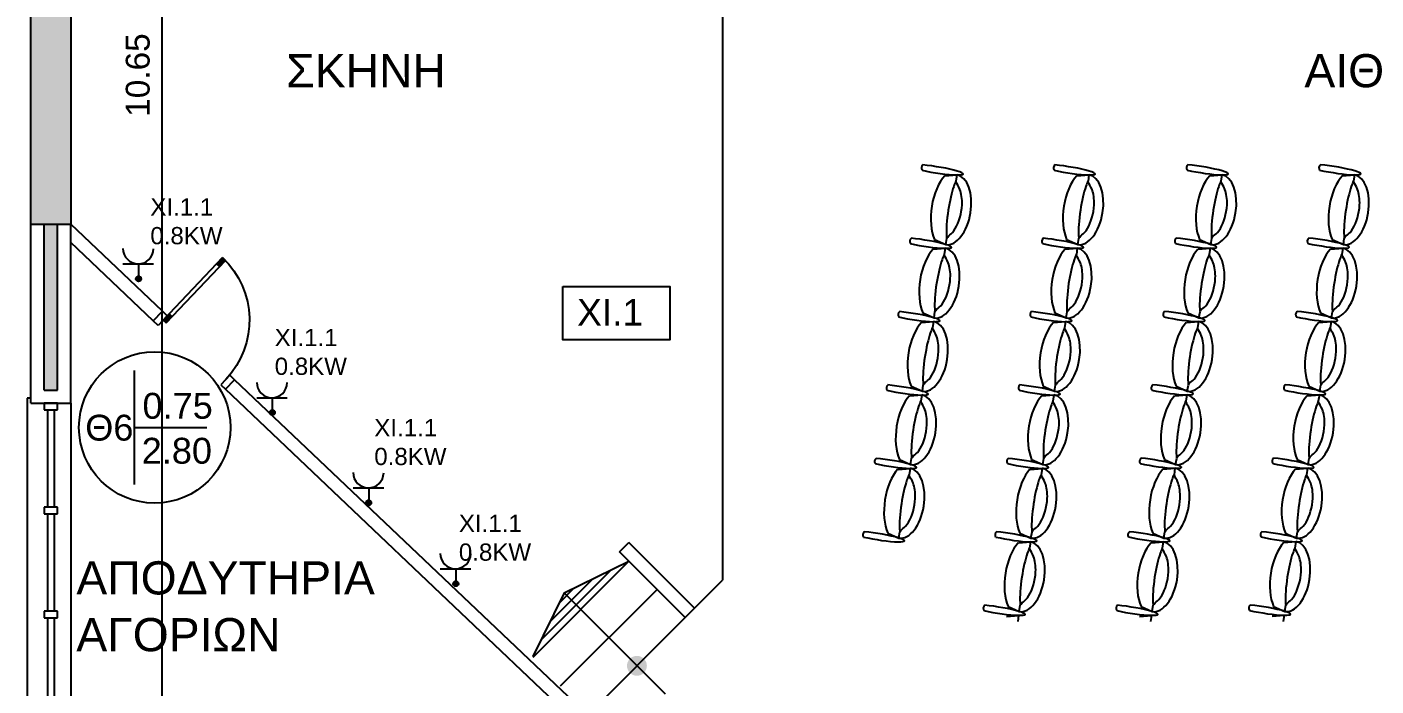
# Model space of a CAD drawing. Header units: metres. Extents: x -11 to 85, y -301 to 135.
# Drawn here: x 14.74 to 24.92, y -188.98 to -184.01 of the extents above; entities that cross this region are included whole.
import ezdxf

# ---------------------------------------------------------------- set-up
doc = ezdxf.new("R2010")
doc.units = ezdxf.units.M
doc.header["$LTSCALE"] = 0.036
doc.header["$PDMODE"] = 2
for name, color, linetype in [('arxitek isogeio', 252, 'Continuous'), ('DIMBLK', 252, 'Continuous'), ('electext', 20, 'Continuous'), ('Epipla', 252, 'Continuous'), ('HLEK-SYMBOL', 3, 'Continuous'), ('HLEK_FL001_SYMBOLS', 230, 'Continuous'), ('Parathira', 252, 'Continuous')]:
    doc.layers.add(name, color=color, linetype=linetype)
doc.styles.add('COMU-N', font='arial.ttf')
doc.styles.get("Standard").update_dxf_attribs({"font": 'arial.ttf'})
doc.dimstyles.new('CADWDOT', dxfattribs={"dimscale": 0.1, "dimtxt": 1.8, "dimasz": 0.08, "dimexe": 2, "dimexo": 0, "dimgap": 0.09, "dimtad": 0, "dimrnd": 0.001, "dimzin": 0, "dimdsep": 46, "dimtxsty": 'Standard', "dimblk1": 'ARTDIM', "dimblk2": 'ARTDIM', "dimsah": 1, "dimcen": 0.09, "dimdle": 0.05, "dimse1": 1, "dimse2": 1, "dimadec": 0, "dimazin": 0, "dimtfac": 1, "dimtmove": 0, "dimatfit": 3, "dimldrblk": 'ARTDIM', "dimfxl": 2, "dimtvp": 0.9999, "dimtolj": 1, "dimtzin": 0, "dimarcsym": 0})

# ---------------------------------------------------------------- blocks, each defined once
blk = doc.blocks.new('A$C52D13D70')
at = {"layer": 'Parathira'}
for p, q in [((-0.33, 0.04), (-0.33, -2.44)), ((-0.3, 0.04), (-0.33, 0.04)), ((-0.1, 0), (-0.2, 0)), ((-0.2, 0), (-0.2, -0.05)), ((-0.1, -0.05), (-0.1, 0)), ((0, 0), (0, -2.4)), ((-0.2, -0.05), (-0.1, -0.05)), ((-0.175, -0.05), (-0.175, -0.783)), ((-0.125, -0.05), (-0.125, -0.783)), ((-0.1, -0.783), (-0.2, -0.783)), ((-0.2, -0.783), (-0.2, -0.833)), ((-0.1, -0.833), (-0.1, -0.783)), ((-0.2, -0.833), (-0.1, -0.833)), ((-0.175, -0.833), (-0.175, -1.567)), ((-0.125, -0.833), (-0.125, -1.567)), ((-0.1, -1.567), (-0.2, -1.567)), ((-0.2, -1.567), (-0.2, -1.617)), ((-0.2, -1.617), (-0.1, -1.617)), ((-0.175, -1.617), (-0.175, -2.35)), ((-0.125, -1.617), (-0.125, -2.35)), ((-0.1, -1.617), (-0.1, -1.567)), ((-0.33, -2.44), (-0.3, -2.44)), ((-0.1, -2.35), (-0.2, -2.35)), ((-0.2, -2.35), (-0.2, -2.4)), ((-0.2, -2.4), (-0.1, -2.4)), ((-0.1, -2.4), (-0.1, -2.35))]:
    blk.add_line(p, q, dxfattribs=at)
blk = doc.blocks.new('ARTDIM')
at = {"layer": 'DIMBLK'}
for p, q in [((0, -24.9975), (0, 24.9975)), ((-24.9975, 0), (24.9975, 0))]:
    blk.add_line(p, q, dxfattribs=at)
blk.add_circle((0, 0), 8.25, dxfattribs=at)
blk = doc.blocks.new('*D1315')
at = {"layer": 'arxitek isogeio', "color": 0, "lineweight": -2}
blk.add_line((15.76, -179.055), (15.76, -189.689), dxfattribs=at)
at = {"layer": 'Defpoints', "color": 0, "transparency": 16777216}
for p in [(15.074, -179.047), (15.074, -189.697), (15.76, -189.697)]:
    blk.add_point(p, dxfattribs=at)
at = {"layer": 'arxitek isogeio', "color": 0, "lineweight": -2, "xscale": 0.008, "yscale": 0.008, "zscale": 0.008}
for p, rotation in [((15.76, -179.047), 90), ((15.76, -189.697), 270)]:
    blk.add_blockref('ARTDIM', p, dxfattribs=dict(at, rotation=rotation))
at = {"layer": 'arxitek isogeio', "color": 0, "insert": (15.58, -184.372), "char_height": 0.18, "attachment_point": 5, "rotation": 90}
blk.add_mtext('\\A1;10.65', dxfattribs=at)
blk = doc.blocks.new('A$C32F8495E')
at = {"layer": 'Parathira'}
for p, q in [((1.218, 1.186), (1.253, 1.221)), ((1.287, 1.115), (1.218, 1.186)), ((1.323, 1.15), (1.287, 1.115)), ((0.752, 0.733), (0.716, 0.698)), ((0.822, 0.661), (0.752, 0.733)), ((0.791, 0.693), (0.814, 0.715)), ((0.814, 0.715), (1.267, 0.25)), ((0.786, 0.626), (0.822, 0.661)), ((1.245, 0.227), (0.791, 0.693)), ((0.796, 0.697), (0.841, 0.651)), ((0.8, 0.702), (0.846, 0.655)), ((0.805, 0.706), (0.85, 0.66)), ((0.81, 0.711), (0.855, 0.664)), ((0.86, 0.669), (0.836, 0.646)), ((1.223, 0.296), (1.199, 0.274)), ((1.204, 0.278), (1.249, 0.232)), ((1.209, 0.283), (1.254, 0.236)), ((1.213, 0.287), (1.258, 0.241)), ((1.218, 0.292), (1.263, 0.246))]:
    blk.add_line(p, q, dxfattribs=at)
blk.add_arc((0.791, 0.693), 0.65, 314.2559, 44.2559, dxfattribs=at)
blk = doc.blocks.new('A$C4C174ED7')
at = {"layer": 'Epipla'}
for p, q in [((1.676, 3.049), (1.767, 3.056)), ((1.767, 3.056), (1.759, 3.009)), ((2.672, 3.049), (2.763, 3.056)), ((2.763, 3.056), (2.756, 3.009)), ((3.674, 3.05), (3.766, 3.057)), ((3.766, 3.057), (3.758, 3.009)), ((4.674, 3.05), (4.766, 3.057)), ((4.766, 3.057), (4.758, 3.009)), ((1.599, 2.569), (1.683, 2.531)), ((1.683, 2.531), (1.691, 2.578)), ((2.595, 2.569), (2.68, 2.531)), ((2.68, 2.531), (2.687, 2.578)), ((3.598, 2.569), (3.682, 2.531)), ((3.682, 2.531), (3.689, 2.578)), ((4.598, 2.569), (4.682, 2.531)), ((4.682, 2.531), (4.689, 2.578)), ((1.587, 2.496), (1.679, 2.503)), ((1.679, 2.503), (1.671, 2.456)), ((2.584, 2.496), (2.675, 2.503)), ((2.675, 2.503), (2.668, 2.456)), ((3.586, 2.497), (3.677, 2.504)), ((3.677, 2.504), (3.67, 2.456)), ((4.586, 2.497), (4.677, 2.504)), ((4.677, 2.504), (4.67, 2.456)), ((1.499, 1.943), (1.59, 1.95)), ((1.511, 2.016), (1.595, 1.978)), ((1.59, 1.95), (1.583, 1.903)), ((1.595, 1.978), (1.602, 2.025)), ((2.496, 1.943), (2.587, 1.95)), ((2.507, 2.016), (2.591, 1.978)), ((2.587, 1.95), (2.579, 1.903)), ((2.591, 1.978), (2.599, 2.025)), ((3.498, 1.944), (3.589, 1.951)), ((3.509, 2.016), (3.593, 1.978)), ((3.589, 1.951), (3.582, 1.903)), ((3.593, 1.978), (3.601, 2.025)), ((4.498, 1.944), (4.589, 1.951)), ((4.509, 2.016), (4.593, 1.978)), ((4.589, 1.951), (4.582, 1.903)), ((4.593, 1.978), (4.601, 2.025)), ((1.422, 1.463), (1.507, 1.425)), ((1.507, 1.425), (1.514, 1.472)), ((2.419, 1.463), (2.503, 1.425)), ((2.503, 1.425), (2.511, 1.472)), ((3.421, 1.463), (3.505, 1.425)), ((3.505, 1.425), (3.513, 1.472)), ((4.421, 1.463), (4.505, 1.425)), ((4.505, 1.425), (4.513, 1.472)), ((1.411, 1.39), (1.502, 1.397)), ((1.502, 1.397), (1.495, 1.35)), ((2.407, 1.39), (2.499, 1.397)), ((2.499, 1.397), (2.491, 1.35)), ((3.41, 1.391), (3.501, 1.398)), ((3.501, 1.398), (3.493, 1.35)), ((4.41, 1.391), (4.501, 1.398)), ((4.501, 1.398), (4.493, 1.35)), ((1.418, 0.872), (1.426, 0.919)), ((2.415, 0.872), (2.422, 0.919)), ((3.417, 0.872), (3.425, 0.919)), ((4.417, 0.872), (4.425, 0.919)), ((1.323, 0.836), (1.414, 0.843)), ((1.334, 0.91), (1.418, 0.872)), ((1.414, 0.843), (1.406, 0.796)), ((2.319, 0.836), (2.41, 0.843)), ((2.331, 0.91), (2.415, 0.872)), ((2.41, 0.843), (2.403, 0.796)), ((3.321, 0.837), (3.412, 0.844)), ((3.333, 0.91), (3.417, 0.872)), ((3.412, 0.844), (3.405, 0.796)), ((4.321, 0.837), (4.412, 0.844)), ((4.333, 0.91), (4.417, 0.872)), ((4.412, 0.844), (4.405, 0.796)), ((1.246, 0.356), (1.33, 0.318)), ((1.33, 0.318), (1.337, 0.365)), ((2.242, 0.356), (2.326, 0.318)), ((2.326, 0.318), (2.334, 0.365)), ((3.244, 0.356), (3.329, 0.318)), ((3.329, 0.318), (3.336, 0.365)), ((4.244, 0.356), (4.329, 0.318)), ((4.329, 0.318), (4.336, 0.365)), ((2.231, 0.282), (2.322, 0.289)), ((2.322, 0.289), (2.314, 0.242)), ((3.233, 0.282), (3.324, 0.289)), ((3.324, 0.289), (3.316, 0.242)), ((4.233, 0.284), (4.324, 0.291)), ((4.324, 0.291), (4.317, 0.243)), ((2.154, -0.198), (2.238, -0.236)), ((2.238, -0.236), (2.245, -0.189)), ((3.156, -0.198), (3.24, -0.236)), ((3.24, -0.236), (3.248, -0.189)), ((4.156, -0.197), (4.24, -0.235)), ((4.24, -0.235), (4.248, -0.188)), ((2.142, -0.272), (2.233, -0.265)), ((2.233, -0.265), (2.226, -0.312)), ((3.144, -0.272), (3.236, -0.265)), ((3.236, -0.265), (3.228, -0.312)), ((4.145, -0.271), (4.236, -0.264)), ((4.236, -0.264), (4.228, -0.311))]:
    blk.add_line(p, q, dxfattribs=at)
for points in [[(1.51, 3.131, 0.397593), (1.504, 3.092)], [(2.507, 3.132, 0.397593), (2.501, 3.092)], [(3.509, 3.132, 0.397593), (3.503, 3.092)], [(4.509, 3.132, 0.397593), (4.503, 3.092)], [(1.422, 2.578, 0.397593), (1.416, 2.539)], [(2.419, 2.579, 0.397593), (2.413, 2.539)], [(3.421, 2.579, 0.397593), (3.415, 2.539)], [(4.421, 2.579, 0.397593), (4.415, 2.539)], [(1.334, 2.025, 0.397593), (1.328, 1.986)], [(2.33, 2.026, 0.397593), (2.324, 1.986)], [(3.333, 2.026, 0.397593), (3.327, 1.986)], [(4.333, 2.026, 0.397593), (4.327, 1.986)], [(1.246, 1.472, 0.397593), (1.24, 1.433)], [(2.242, 1.473, 0.397593), (2.236, 1.433)], [(3.244, 1.473, 0.397593), (3.238, 1.433)], [(4.244, 1.473, 0.397593), (4.238, 1.433)], [(1.158, 0.919, 0.397593), (1.151, 0.88)], [(2.154, 0.919, 0.397593), (2.148, 0.88)], [(2.154, 0.919, 0.397593), (2.148, 0.88)], [(3.156, 0.92, 0.397593), (3.15, 0.88)], [(3.156, 0.92, 0.397593), (3.15, 0.88)], [(4.156, 0.92, 0.397593), (4.15, 0.88)], [(1.069, 0.365, 0.397593), (1.063, 0.326)], [(2.066, 0.365, 0.397593), (2.059, 0.326)], [(2.066, 0.365, 0.397593), (2.059, 0.326)], [(3.068, 0.366, 0.397593), (3.062, 0.326)], [(3.068, 0.366, 0.397593), (3.062, 0.326)], [(4.068, 0.366, 0.397593), (4.062, 0.326)], [(1.977, -0.189, 0.397593), (1.971, -0.228)], [(1.977, -0.189, 0.397593), (1.971, -0.228)], [(2.979, -0.189, 0.397593), (2.973, -0.228)], [(2.979, -0.189, 0.397593), (2.973, -0.228)], [(3.98, -0.187, 0.397593), (3.973, -0.227)]]:
    blk.add_lwpolyline(points, format="xyb", dxfattribs=at)
for centre, major_axis, ratio, start_param, end_param in [((1.612, 3.095), (-0.203, 0.032), 0.113529, 1.031877, 5.251545), ((1.725, 2.794), (0.042, 0.263), 0.552275, 3.141593, 6.283185), ((2.608, 3.095), (-0.203, 0.032), 0.113529, 1.031877, 5.251545), ((2.721, 2.794), (0.042, 0.263), 0.552275, 3.141593, 6.283185), ((3.61, 3.096), (-0.203, 0.032), 0.113529, 1.031877, 5.251545), ((3.724, 2.794), (0.042, 0.263), 0.552275, 3.141593, 6.283185), ((4.61, 3.096), (-0.203, 0.032), 0.113529, 1.031877, 5.251545), ((4.724, 2.794), (0.042, 0.263), 0.552275, 3.141593, 6.283185), ((1.725, 2.794), (0.046, 0.3), 0.493003, 0.628379, 2.49343), ((2.721, 2.794), (0.046, 0.3), 0.493003, 0.628379, 2.49343), ((3.724, 2.794), (0.046, 0.3), 0.493003, 0.628379, 2.49343), ((4.724, 2.794), (0.046, 0.3), 0.493003, 0.628379, 2.49343), ((1.523, 2.542), (-0.203, 0.032), 0.113529, 1.031877, 5.251545), ((2.52, 2.542), (-0.203, 0.032), 0.113529, 1.031877, 5.251545), ((3.522, 2.543), (-0.203, 0.032), 0.113529, 1.031877, 5.251545), ((4.522, 2.543), (-0.203, 0.032), 0.113529, 1.031877, 5.251545), ((1.637, 2.241), (0.046, 0.3), 0.493003, 0.628379, 2.49343), ((1.637, 2.241), (0.042, 0.263), 0.552275, 3.141593, 6.283185), ((2.633, 2.241), (0.046, 0.3), 0.493003, 0.628379, 2.49343), ((2.633, 2.241), (0.042, 0.263), 0.552275, 3.141593, 6.283185), ((3.635, 2.241), (0.046, 0.3), 0.493003, 0.628379, 2.49343), ((3.635, 2.241), (0.042, 0.263), 0.552275, 3.141593, 6.283185), ((4.635, 2.241), (0.046, 0.3), 0.493003, 0.628379, 2.49343), ((4.635, 2.241), (0.042, 0.263), 0.552275, 3.141593, 6.283185), ((1.435, 1.989), (-0.203, 0.032), 0.113529, 1.031877, 5.251545), ((1.549, 1.688), (0.046, 0.3), 0.493003, 0.628379, 2.49343), ((1.549, 1.688), (0.042, 0.263), 0.552275, 3.141593, 6.283185), ((2.431, 1.989), (-0.203, 0.032), 0.113529, 1.031877, 5.251545), ((2.545, 1.688), (0.046, 0.3), 0.493003, 0.628379, 2.49343), ((2.545, 1.688), (0.042, 0.263), 0.552275, 3.141593, 6.283185), ((3.434, 1.99), (-0.203, 0.032), 0.113529, 1.031877, 5.251545), ((3.547, 1.688), (0.046, 0.3), 0.493003, 0.628379, 2.49343), ((3.547, 1.688), (0.042, 0.263), 0.552275, 3.141593, 6.283185), ((4.434, 1.99), (-0.203, 0.032), 0.113529, 1.031877, 5.251545), ((4.547, 1.688), (0.046, 0.3), 0.493003, 0.628379, 2.49343), ((4.547, 1.688), (0.042, 0.263), 0.552275, 3.141593, 6.283185), ((1.347, 1.436), (-0.203, 0.032), 0.113529, 1.031877, 5.251545), ((2.343, 1.436), (-0.203, 0.032), 0.113529, 1.031877, 5.251545), ((3.345, 1.437), (-0.203, 0.032), 0.113529, 1.031877, 5.251545), ((4.345, 1.437), (-0.203, 0.032), 0.113529, 1.031877, 5.251545), ((1.46, 1.135), (0.046, 0.3), 0.493003, 0.628379, 2.49343), ((1.46, 1.135), (0.042, 0.263), 0.552275, 3.141593, 6.283185), ((2.457, 1.135), (0.046, 0.3), 0.493003, 0.628379, 2.49343), ((2.457, 1.135), (0.042, 0.263), 0.552275, 3.141593, 6.283185), ((3.459, 1.135), (0.046, 0.3), 0.493003, 0.628379, 2.49343), ((3.459, 1.135), (0.042, 0.263), 0.552275, 3.141593, 6.283185), ((4.459, 1.135), (0.046, 0.3), 0.493003, 0.628379, 2.49343), ((4.459, 1.135), (0.042, 0.263), 0.552275, 3.141593, 6.283185), ((1.259, 0.883), (-0.203, 0.032), 0.113529, 1.031877, 5.251545), ((2.255, 0.883), (-0.203, 0.032), 0.113529, 1.031877, 5.251545), ((3.257, 0.884), (-0.203, 0.032), 0.113529, 1.031877, 5.251545), ((4.257, 0.884), (-0.203, 0.032), 0.113529, 1.031877, 5.251545), ((1.372, 0.581), (0.046, 0.3), 0.493003, 0.628379, 2.49343), ((1.372, 0.581), (0.042, 0.263), 0.552275, 3.141593, 6.283185), ((2.368, 0.581), (0.046, 0.3), 0.493003, 0.628379, 2.49343), ((2.368, 0.581), (0.042, 0.263), 0.552275, 3.141593, 6.283185), ((3.371, 0.581), (0.046, 0.3), 0.493003, 0.628379, 2.49343), ((3.371, 0.581), (0.042, 0.263), 0.552275, 3.141593, 6.283185), ((4.371, 0.581), (0.046, 0.3), 0.493003, 0.628379, 2.49343), ((4.371, 0.581), (0.042, 0.263), 0.552275, 3.141593, 6.283185), ((1.17, 0.329), (-0.203, 0.032), 0.113529, 1.031877, 5.251545), ((2.167, 0.329), (-0.203, 0.032), 0.113529, 1.031877, 5.251545), ((3.169, 0.33), (-0.203, 0.032), 0.113529, 1.031877, 5.251545), ((4.169, 0.33), (-0.203, 0.032), 0.113529, 1.031877, 5.251545), ((2.28, 0.027), (0.046, 0.3), 0.493003, 0.628379, 2.49343), ((2.28, 0.027), (0.042, 0.263), 0.552275, 3.141593, 6.283185), ((3.282, 0.027), (0.046, 0.3), 0.493003, 0.628379, 2.49343), ((3.282, 0.027), (0.042, 0.263), 0.552275, 3.141593, 6.283185), ((4.282, 0.028), (0.046, 0.3), 0.493003, 0.628379, 2.49343), ((4.282, 0.028), (0.042, 0.263), 0.552275, 3.141593, 6.283185), ((2.078, -0.225), (-0.203, 0.032), 0.113529, 1.031877, 5.251545), ((3.08, -0.225), (-0.203, 0.032), 0.113529, 1.031877, 5.251545), ((4.081, -0.224), (-0.203, 0.032), 0.113529, 1.031877, 5.251545)]:
    blk.add_ellipse(centre, major_axis=major_axis, ratio=ratio, start_param=start_param, end_param=end_param, dxfattribs=at)
for points, knots in [([(1.759, 3.009), (1.755, 3), (1.749, 2.986), (1.728, 2.924), (1.712, 2.857), (1.69, 2.716), (1.686, 2.642), (1.689, 2.591), (1.69, 2.584), (1.691, 2.578)], [0.506584, 0.506584, 0.506584, 0.506584, 0.805592, 0.805592, 1.599086, 1.599086, 2.473163, 2.473163, 2.635992, 2.635992, 2.635992, 2.635992]), ([(1.691, 2.578), (1.691, 2.578), (1.702, 2.596), (1.725, 2.612), (1.741, 2.628), (1.782, 2.695), (1.803, 2.766), (1.808, 2.875), (1.801, 2.917), (1.779, 2.975), (1.767, 2.986), (1.759, 3.009), (1.759, 3.009), (1.759, 3.009)], [3.141593, 3.141593, 3.141593, 3.141593, 3.601272, 3.601272, 4.06095, 4.06095, 4.924473, 4.924473, 5.526258, 5.526258, 6.140896, 6.140896, 6.283185, 6.283185, 6.283185, 6.283185]), ([(2.756, 3.009), (2.751, 3), (2.745, 2.986), (2.724, 2.925), (2.709, 2.857), (2.687, 2.716), (2.682, 2.642), (2.685, 2.591), (2.686, 2.584), (2.687, 2.578)], [0.506584, 0.506584, 0.506584, 0.506584, 0.805592, 0.805592, 1.599086, 1.599086, 2.473163, 2.473163, 2.635992, 2.635992, 2.635992, 2.635992]), ([(2.687, 2.578), (2.687, 2.578), (2.698, 2.596), (2.722, 2.612), (2.738, 2.628), (2.778, 2.695), (2.799, 2.766), (2.804, 2.875), (2.797, 2.917), (2.776, 2.975), (2.764, 2.986), (2.756, 3.009), (2.756, 3.009), (2.756, 3.009)], [3.141593, 3.141593, 3.141593, 3.141593, 3.601272, 3.601272, 4.06095, 4.06095, 4.924473, 4.924473, 5.526258, 5.526258, 6.140896, 6.140896, 6.283185, 6.283185, 6.283185, 6.283185]), ([(3.758, 3.009), (3.753, 3), (3.748, 2.986), (3.726, 2.925), (3.711, 2.858), (3.689, 2.716), (3.684, 2.642), (3.688, 2.591), (3.688, 2.584), (3.689, 2.579)], [0.506584, 0.506584, 0.506584, 0.506584, 0.805592, 0.805592, 1.599086, 1.599086, 2.473163, 2.473163, 2.635992, 2.635992, 2.635992, 2.635992]), ([(3.689, 2.579), (3.689, 2.579), (3.7, 2.596), (3.724, 2.612), (3.74, 2.628), (3.781, 2.695), (3.801, 2.766), (3.807, 2.875), (3.799, 2.917), (3.778, 2.976), (3.766, 2.986), (3.758, 3.009), (3.758, 3.009), (3.758, 3.009)], [3.141593, 3.141593, 3.141593, 3.141593, 3.601272, 3.601272, 4.06095, 4.06095, 4.924473, 4.924473, 5.526258, 5.526258, 6.140896, 6.140896, 6.283185, 6.283185, 6.283185, 6.283185]), ([(4.758, 3.009), (4.753, 3), (4.748, 2.986), (4.726, 2.925), (4.711, 2.858), (4.689, 2.716), (4.684, 2.642), (4.688, 2.591), (4.688, 2.584), (4.689, 2.579)], [0.506584, 0.506584, 0.506584, 0.506584, 0.805592, 0.805592, 1.599086, 1.599086, 2.473163, 2.473163, 2.635992, 2.635992, 2.635992, 2.635992]), ([(4.689, 2.579), (4.689, 2.579), (4.7, 2.596), (4.724, 2.612), (4.74, 2.628), (4.781, 2.695), (4.801, 2.766), (4.807, 2.875), (4.799, 2.917), (4.778, 2.976), (4.766, 2.986), (4.758, 3.009), (4.758, 3.009), (4.758, 3.009)], [3.141593, 3.141593, 3.141593, 3.141593, 3.601272, 3.601272, 4.06095, 4.06095, 4.924473, 4.924473, 5.526258, 5.526258, 6.140896, 6.140896, 6.283185, 6.283185, 6.283185, 6.283185]), ([(1.671, 2.456), (1.667, 2.447), (1.661, 2.433), (1.64, 2.371), (1.624, 2.304), (1.602, 2.163), (1.597, 2.089), (1.601, 2.038), (1.602, 2.031), (1.602, 2.025)], [0.506584, 0.506584, 0.506584, 0.506584, 0.805592, 0.805592, 1.599086, 1.599086, 2.473163, 2.473163, 2.635992, 2.635992, 2.635992, 2.635992]), ([(1.602, 2.025), (1.602, 2.025), (1.613, 2.043), (1.637, 2.059), (1.653, 2.075), (1.694, 2.142), (1.714, 2.213), (1.72, 2.322), (1.713, 2.364), (1.691, 2.422), (1.679, 2.433), (1.671, 2.456), (1.671, 2.456), (1.671, 2.456)], [3.141593, 3.141593, 3.141593, 3.141593, 3.601272, 3.601272, 4.06095, 4.06095, 4.924473, 4.924473, 5.526258, 5.526258, 6.140896, 6.140896, 6.283185, 6.283185, 6.283185, 6.283185]), ([(2.668, 2.456), (2.663, 2.447), (2.657, 2.433), (2.636, 2.372), (2.62, 2.304), (2.599, 2.163), (2.594, 2.089), (2.597, 2.038), (2.598, 2.031), (2.599, 2.025)], [0.506584, 0.506584, 0.506584, 0.506584, 0.805592, 0.805592, 1.599086, 1.599086, 2.473163, 2.473163, 2.635992, 2.635992, 2.635992, 2.635992]), ([(2.599, 2.025), (2.599, 2.025), (2.61, 2.043), (2.634, 2.059), (2.649, 2.075), (2.69, 2.142), (2.711, 2.213), (2.716, 2.322), (2.709, 2.364), (2.688, 2.422), (2.675, 2.433), (2.668, 2.456), (2.668, 2.456), (2.668, 2.456)], [3.141593, 3.141593, 3.141593, 3.141593, 3.601272, 3.601272, 4.06095, 4.06095, 4.924473, 4.924473, 5.526258, 5.526258, 6.140896, 6.140896, 6.283185, 6.283185, 6.283185, 6.283185]), ([(3.67, 2.456), (3.665, 2.447), (3.659, 2.433), (3.638, 2.372), (3.623, 2.305), (3.601, 2.163), (3.596, 2.089), (3.599, 2.038), (3.6, 2.031), (3.601, 2.026)], [0.506584, 0.506584, 0.506584, 0.506584, 0.805592, 0.805592, 1.599086, 1.599086, 2.473163, 2.473163, 2.635992, 2.635992, 2.635992, 2.635992]), ([(3.601, 2.026), (3.601, 2.026), (3.612, 2.043), (3.636, 2.059), (3.652, 2.075), (3.692, 2.142), (3.713, 2.213), (3.718, 2.322), (3.711, 2.364), (3.69, 2.423), (3.678, 2.433), (3.67, 2.456), (3.67, 2.456), (3.67, 2.456)], [3.141593, 3.141593, 3.141593, 3.141593, 3.601272, 3.601272, 4.06095, 4.06095, 4.924473, 4.924473, 5.526258, 5.526258, 6.140896, 6.140896, 6.283185, 6.283185, 6.283185, 6.283185]), ([(4.67, 2.456), (4.665, 2.447), (4.659, 2.433), (4.638, 2.372), (4.623, 2.305), (4.601, 2.163), (4.596, 2.089), (4.599, 2.038), (4.6, 2.031), (4.601, 2.026)], [0.506584, 0.506584, 0.506584, 0.506584, 0.805592, 0.805592, 1.599086, 1.599086, 2.473163, 2.473163, 2.635992, 2.635992, 2.635992, 2.635992]), ([(4.601, 2.026), (4.601, 2.026), (4.612, 2.043), (4.636, 2.059), (4.652, 2.075), (4.692, 2.142), (4.713, 2.213), (4.718, 2.322), (4.711, 2.364), (4.69, 2.423), (4.678, 2.433), (4.67, 2.456), (4.67, 2.456), (4.67, 2.456)], [3.141593, 3.141593, 3.141593, 3.141593, 3.601272, 3.601272, 4.06095, 4.06095, 4.924473, 4.924473, 5.526258, 5.526258, 6.140896, 6.140896, 6.283185, 6.283185, 6.283185, 6.283185]), ([(1.583, 1.903), (1.578, 1.894), (1.572, 1.88), (1.551, 1.818), (1.536, 1.751), (1.514, 1.61), (1.509, 1.536), (1.513, 1.485), (1.513, 1.478), (1.514, 1.472)], [0.506584, 0.506584, 0.506584, 0.506584, 0.805592, 0.805592, 1.599086, 1.599086, 2.473163, 2.473163, 2.635992, 2.635992, 2.635992, 2.635992]), ([(1.514, 1.472), (1.514, 1.472), (1.525, 1.49), (1.549, 1.506), (1.565, 1.522), (1.606, 1.589), (1.626, 1.66), (1.631, 1.769), (1.624, 1.811), (1.603, 1.869), (1.591, 1.88), (1.583, 1.903), (1.583, 1.903), (1.583, 1.903)], [3.141593, 3.141593, 3.141593, 3.141593, 3.601272, 3.601272, 4.06095, 4.06095, 4.924473, 4.924473, 5.526258, 5.526258, 6.140896, 6.140896, 6.283185, 6.283185, 6.283185, 6.283185]), ([(2.579, 1.903), (2.575, 1.894), (2.569, 1.88), (2.548, 1.819), (2.532, 1.751), (2.51, 1.61), (2.506, 1.536), (2.509, 1.485), (2.51, 1.478), (2.511, 1.472)], [0.506584, 0.506584, 0.506584, 0.506584, 0.805592, 0.805592, 1.599086, 1.599086, 2.473163, 2.473163, 2.635992, 2.635992, 2.635992, 2.635992]), ([(2.511, 1.472), (2.511, 1.472), (2.522, 1.49), (2.545, 1.506), (2.561, 1.522), (2.602, 1.589), (2.623, 1.66), (2.628, 1.769), (2.621, 1.811), (2.599, 1.869), (2.587, 1.88), (2.579, 1.903), (2.579, 1.903), (2.579, 1.903)], [3.141593, 3.141593, 3.141593, 3.141593, 3.601272, 3.601272, 4.06095, 4.06095, 4.924473, 4.924473, 5.526258, 5.526258, 6.140896, 6.140896, 6.283185, 6.283185, 6.283185, 6.283185]), ([(3.582, 1.903), (3.577, 1.894), (3.571, 1.88), (3.55, 1.819), (3.534, 1.752), (3.512, 1.61), (3.508, 1.536), (3.511, 1.485), (3.512, 1.478), (3.513, 1.473)], [0.506584, 0.506584, 0.506584, 0.506584, 0.805592, 0.805592, 1.599086, 1.599086, 2.473163, 2.473163, 2.635992, 2.635992, 2.635992, 2.635992]), ([(3.513, 1.473), (3.513, 1.473), (3.524, 1.49), (3.548, 1.506), (3.563, 1.522), (3.604, 1.589), (3.625, 1.66), (3.63, 1.769), (3.623, 1.811), (3.602, 1.87), (3.589, 1.88), (3.582, 1.903), (3.582, 1.903), (3.582, 1.903)], [3.141593, 3.141593, 3.141593, 3.141593, 3.601272, 3.601272, 4.06095, 4.06095, 4.924473, 4.924473, 5.526258, 5.526258, 6.140896, 6.140896, 6.283185, 6.283185, 6.283185, 6.283185]), ([(4.582, 1.903), (4.577, 1.894), (4.571, 1.88), (4.55, 1.819), (4.534, 1.752), (4.512, 1.61), (4.508, 1.536), (4.511, 1.485), (4.512, 1.478), (4.513, 1.473)], [0.506584, 0.506584, 0.506584, 0.506584, 0.805592, 0.805592, 1.599086, 1.599086, 2.473163, 2.473163, 2.635992, 2.635992, 2.635992, 2.635992]), ([(4.513, 1.473), (4.513, 1.473), (4.524, 1.49), (4.548, 1.506), (4.563, 1.522), (4.604, 1.589), (4.625, 1.66), (4.63, 1.769), (4.623, 1.811), (4.602, 1.87), (4.589, 1.88), (4.582, 1.903), (4.582, 1.903), (4.582, 1.903)], [3.141593, 3.141593, 3.141593, 3.141593, 3.601272, 3.601272, 4.06095, 4.06095, 4.924473, 4.924473, 5.526258, 5.526258, 6.140896, 6.140896, 6.283185, 6.283185, 6.283185, 6.283185]), ([(1.495, 1.35), (1.49, 1.341), (1.484, 1.327), (1.463, 1.265), (1.447, 1.198), (1.426, 1.057), (1.421, 0.983), (1.424, 0.932), (1.425, 0.925), (1.426, 0.919)], [0.506584, 0.506584, 0.506584, 0.506584, 0.805592, 0.805592, 1.599086, 1.599086, 2.473163, 2.473163, 2.635992, 2.635992, 2.635992, 2.635992]), ([(1.426, 0.919), (1.426, 0.919), (1.437, 0.937), (1.461, 0.953), (1.477, 0.969), (1.517, 1.036), (1.538, 1.107), (1.543, 1.216), (1.536, 1.258), (1.515, 1.316), (1.503, 1.327), (1.495, 1.35), (1.495, 1.35), (1.495, 1.35)], [3.141593, 3.141593, 3.141593, 3.141593, 3.601272, 3.601272, 4.06095, 4.06095, 4.924473, 4.924473, 5.526258, 5.526258, 6.140896, 6.140896, 6.283185, 6.283185, 6.283185, 6.283185]), ([(2.491, 1.35), (2.486, 1.341), (2.481, 1.327), (2.46, 1.266), (2.444, 1.198), (2.422, 1.057), (2.417, 0.983), (2.421, 0.932), (2.422, 0.925), (2.422, 0.919)], [0.506584, 0.506584, 0.506584, 0.506584, 0.805592, 0.805592, 1.599086, 1.599086, 2.473163, 2.473163, 2.635992, 2.635992, 2.635992, 2.635992]), ([(2.422, 0.919), (2.422, 0.919), (2.433, 0.937), (2.457, 0.953), (2.473, 0.969), (2.514, 1.036), (2.534, 1.107), (2.54, 1.216), (2.532, 1.258), (2.511, 1.316), (2.499, 1.327), (2.491, 1.35), (2.491, 1.35), (2.491, 1.35)], [3.141593, 3.141593, 3.141593, 3.141593, 3.601272, 3.601272, 4.06095, 4.06095, 4.924473, 4.924473, 5.526258, 5.526258, 6.140896, 6.140896, 6.283185, 6.283185, 6.283185, 6.283185]), ([(3.493, 1.35), (3.489, 1.341), (3.483, 1.327), (3.462, 1.266), (3.446, 1.199), (3.424, 1.057), (3.42, 0.983), (3.423, 0.932), (3.424, 0.925), (3.425, 0.92)], [0.506584, 0.506584, 0.506584, 0.506584, 0.805592, 0.805592, 1.599086, 1.599086, 2.473163, 2.473163, 2.635992, 2.635992, 2.635992, 2.635992]), ([(3.425, 0.92), (3.425, 0.92), (3.436, 0.937), (3.459, 0.953), (3.475, 0.969), (3.516, 1.036), (3.537, 1.107), (3.542, 1.216), (3.535, 1.258), (3.513, 1.317), (3.501, 1.327), (3.493, 1.35), (3.493, 1.35), (3.493, 1.35)], [3.141593, 3.141593, 3.141593, 3.141593, 3.601272, 3.601272, 4.06095, 4.06095, 4.924473, 4.924473, 5.526258, 5.526258, 6.140896, 6.140896, 6.283185, 6.283185, 6.283185, 6.283185]), ([(4.493, 1.35), (4.489, 1.341), (4.483, 1.327), (4.462, 1.266), (4.446, 1.199), (4.424, 1.057), (4.42, 0.983), (4.423, 0.932), (4.424, 0.925), (4.425, 0.92)], [0.506584, 0.506584, 0.506584, 0.506584, 0.805592, 0.805592, 1.599086, 1.599086, 2.473163, 2.473163, 2.635992, 2.635992, 2.635992, 2.635992]), ([(4.425, 0.92), (4.425, 0.92), (4.436, 0.937), (4.459, 0.953), (4.475, 0.969), (4.516, 1.036), (4.537, 1.107), (4.542, 1.216), (4.535, 1.258), (4.513, 1.317), (4.501, 1.327), (4.493, 1.35), (4.493, 1.35), (4.493, 1.35)], [3.141593, 3.141593, 3.141593, 3.141593, 3.601272, 3.601272, 4.06095, 4.06095, 4.924473, 4.924473, 5.526258, 5.526258, 6.140896, 6.140896, 6.283185, 6.283185, 6.283185, 6.283185]), ([(1.406, 0.796), (1.402, 0.787), (1.396, 0.773), (1.375, 0.711), (1.359, 0.644), (1.337, 0.503), (1.333, 0.429), (1.336, 0.378), (1.337, 0.371), (1.338, 0.365)], [0.506584, 0.506584, 0.506584, 0.506584, 0.805592, 0.805592, 1.599086, 1.599086, 2.473163, 2.473163, 2.635992, 2.635992, 2.635992, 2.635992]), ([(1.338, 0.365), (1.338, 0.365), (1.349, 0.383), (1.372, 0.399), (1.388, 0.415), (1.429, 0.482), (1.45, 0.552), (1.455, 0.662), (1.448, 0.704), (1.426, 0.762), (1.414, 0.772), (1.406, 0.796), (1.406, 0.796), (1.406, 0.796)], [3.141593, 3.141593, 3.141593, 3.141593, 3.601272, 3.601272, 4.06095, 4.06095, 4.924473, 4.924473, 5.526258, 5.526258, 6.140896, 6.140896, 6.283185, 6.283185, 6.283185, 6.283185]), ([(2.403, 0.796), (2.398, 0.787), (2.392, 0.773), (2.371, 0.711), (2.355, 0.644), (2.334, 0.503), (2.329, 0.429), (2.332, 0.378), (2.333, 0.371), (2.334, 0.365)], [0.506584, 0.506584, 0.506584, 0.506584, 0.805592, 0.805592, 1.599086, 1.599086, 2.473163, 2.473163, 2.635992, 2.635992, 2.635992, 2.635992]), ([(2.334, 0.365), (2.334, 0.365), (2.345, 0.383), (2.369, 0.399), (2.385, 0.415), (2.425, 0.482), (2.446, 0.553), (2.451, 0.662), (2.444, 0.704), (2.423, 0.762), (2.411, 0.772), (2.403, 0.796), (2.403, 0.796), (2.403, 0.796)], [3.141593, 3.141593, 3.141593, 3.141593, 3.601272, 3.601272, 4.06095, 4.06095, 4.924473, 4.924473, 5.526258, 5.526258, 6.140896, 6.140896, 6.283185, 6.283185, 6.283185, 6.283185]), ([(3.405, 0.796), (3.4, 0.787), (3.394, 0.773), (3.373, 0.712), (3.358, 0.644), (3.336, 0.503), (3.331, 0.429), (3.335, 0.378), (3.335, 0.371), (3.336, 0.366)], [0.506584, 0.506584, 0.506584, 0.506584, 0.805592, 0.805592, 1.599086, 1.599086, 2.473163, 2.473163, 2.635992, 2.635992, 2.635992, 2.635992]), ([(3.336, 0.366), (3.336, 0.366), (3.347, 0.383), (3.371, 0.399), (3.387, 0.415), (3.428, 0.482), (3.448, 0.553), (3.453, 0.662), (3.446, 0.704), (3.425, 0.762), (3.413, 0.773), (3.405, 0.796), (3.405, 0.796), (3.405, 0.796)], [3.141593, 3.141593, 3.141593, 3.141593, 3.601272, 3.601272, 4.06095, 4.06095, 4.924473, 4.924473, 5.526258, 5.526258, 6.140896, 6.140896, 6.283185, 6.283185, 6.283185, 6.283185]), ([(4.405, 0.796), (4.4, 0.787), (4.394, 0.773), (4.373, 0.712), (4.358, 0.644), (4.336, 0.503), (4.331, 0.429), (4.335, 0.378), (4.335, 0.371), (4.336, 0.366)], [0.506584, 0.506584, 0.506584, 0.506584, 0.805592, 0.805592, 1.599086, 1.599086, 2.473163, 2.473163, 2.635992, 2.635992, 2.635992, 2.635992]), ([(4.336, 0.366), (4.336, 0.366), (4.347, 0.383), (4.371, 0.399), (4.387, 0.415), (4.428, 0.482), (4.448, 0.553), (4.453, 0.662), (4.446, 0.704), (4.425, 0.762), (4.413, 0.773), (4.405, 0.796), (4.405, 0.796), (4.405, 0.796)], [3.141593, 3.141593, 3.141593, 3.141593, 3.601272, 3.601272, 4.06095, 4.06095, 4.924473, 4.924473, 5.526258, 5.526258, 6.140896, 6.140896, 6.283185, 6.283185, 6.283185, 6.283185]), ([(2.314, 0.242), (2.31, 0.233), (2.304, 0.219), (2.283, 0.157), (2.267, 0.09), (2.245, -0.051), (2.241, -0.125), (2.244, -0.176), (2.245, -0.183), (2.246, -0.189)], [0.506584, 0.506584, 0.506584, 0.506584, 0.805592, 0.805592, 1.599086, 1.599086, 2.473163, 2.473163, 2.635992, 2.635992, 2.635992, 2.635992]), ([(2.246, -0.189), (2.246, -0.189), (2.257, -0.171), (2.28, -0.156), (2.296, -0.139), (2.337, -0.072), (2.358, -0.002), (2.363, 0.108), (2.356, 0.15), (2.334, 0.208), (2.322, 0.218), (2.314, 0.242), (2.314, 0.242), (2.314, 0.242)], [3.141593, 3.141593, 3.141593, 3.141593, 3.601272, 3.601272, 4.06095, 4.06095, 4.924473, 4.924473, 5.526258, 5.526258, 6.140896, 6.140896, 6.283185, 6.283185, 6.283185, 6.283185]), ([(3.316, 0.242), (3.312, 0.233), (3.306, 0.219), (3.285, 0.158), (3.269, 0.09), (3.247, -0.051), (3.243, -0.125), (3.246, -0.176), (3.247, -0.183), (3.248, -0.189)], [0.506584, 0.506584, 0.506584, 0.506584, 0.805592, 0.805592, 1.599086, 1.599086, 2.473163, 2.473163, 2.635992, 2.635992, 2.635992, 2.635992]), ([(3.248, -0.189), (3.248, -0.189), (3.259, -0.171), (3.282, -0.155), (3.298, -0.139), (3.339, -0.072), (3.36, -0.001), (3.365, 0.108), (3.358, 0.15), (3.336, 0.208), (3.324, 0.219), (3.316, 0.242), (3.316, 0.242), (3.316, 0.242)], [3.141593, 3.141593, 3.141593, 3.141593, 3.601272, 3.601272, 4.06095, 4.06095, 4.924473, 4.924473, 5.526258, 5.526258, 6.140896, 6.140896, 6.283185, 6.283185, 6.283185, 6.283185]), ([(4.317, 0.243), (4.312, 0.234), (4.306, 0.22), (4.285, 0.159), (4.269, 0.091), (4.248, -0.05), (4.243, -0.124), (4.246, -0.175), (4.247, -0.182), (4.248, -0.187)], [0.506584, 0.506584, 0.506584, 0.506584, 0.805592, 0.805592, 1.599086, 1.599086, 2.473163, 2.473163, 2.635992, 2.635992, 2.635992, 2.635992]), ([(4.248, -0.187), (4.248, -0.187), (4.259, -0.17), (4.283, -0.154), (4.299, -0.138), (4.339, -0.071), (4.36, 0), (4.365, 0.109), (4.358, 0.151), (4.337, 0.209), (4.325, 0.22), (4.317, 0.243), (4.317, 0.243), (4.317, 0.243)], [3.141593, 3.141593, 3.141593, 3.141593, 3.601272, 3.601272, 4.06095, 4.06095, 4.924473, 4.924473, 5.526258, 5.526258, 6.140896, 6.140896, 6.283185, 6.283185, 6.283185, 6.283185])]:
    blk.add_open_spline(points, degree=3, knots=knots, dxfattribs=at)
blk = doc.blocks.new('gJ6_a14')
at = {"linetype": 'Continuous'}
for p, q in [((-0.1176, 0.1119), (0.113, 0.1119)), ((0, 0.1119), (0, 0))]:
    blk.add_line(p, q, dxfattribs=at)
blk.add_arc((-0.0023, 0.2279), 0.1153, 180, 358.95657, dxfattribs=at)
blk = doc.blocks.new('*X1779')
at = {"color": 0}
for p, q in [((15.598, 2.587), (15.737, 2.727)), ((15.598, 2.622), (15.702, 2.727)), ((15.601, 2.607), (15.609, 2.616)), ((15.604, 2.646), (15.605, 2.647)), ((15.605, 2.559), (15.765, 2.719)), ((15.609, 2.652), (15.618, 2.66)), ((15.614, 2.621), (15.623, 2.63)), ((15.617, 2.536), (15.789, 2.707)), ((15.623, 2.665), (15.631, 2.674)), ((15.627, 2.634), (15.636, 2.643)), ((15.631, 2.603), (15.64, 2.612)), ((15.633, 2.516), (15.808, 2.691)), ((15.636, 2.678), (15.645, 2.687)), ((15.64, 2.647), (15.649, 2.656)), ((15.645, 2.616), (15.654, 2.625)), ((15.649, 2.691), (15.658, 2.7)), ((15.653, 2.501), (15.824, 2.672)), ((15.654, 2.66), (15.662, 2.669)), ((15.658, 2.63), (15.667, 2.638)), ((15.662, 2.705), (15.671, 2.714)), ((15.662, 2.599), (15.671, 2.607)), ((15.667, 2.674), (15.676, 2.683)), ((15.671, 2.643), (15.68, 2.652)), ((15.676, 2.718), (15.678, 2.721)), ((15.676, 2.489), (15.836, 2.648)), ((15.676, 2.612), (15.685, 2.621)), ((15.68, 2.687), (15.689, 2.696)), ((15.685, 2.656), (15.693, 2.665)), ((15.689, 2.625), (15.698, 2.634)), ((15.693, 2.7), (15.702, 2.709)), ((15.698, 2.669), (15.707, 2.678)), ((15.702, 2.638), (15.711, 2.647)), ((15.705, 2.482), (15.843, 2.62)), ((15.707, 2.714), (15.715, 2.722)), ((15.707, 2.607), (15.715, 2.616)), ((15.711, 2.683), (15.72, 2.691)), ((15.715, 2.652), (15.724, 2.66)), ((15.72, 2.727), (15.721, 2.728)), ((15.72, 2.621), (15.729, 2.63)), ((15.724, 2.696), (15.733, 2.705)), ((15.729, 2.665), (15.738, 2.674)), ((15.733, 2.634), (15.742, 2.643)), ((15.738, 2.709), (15.746, 2.718)), ((15.738, 2.603), (15.746, 2.612)), ((15.742, 2.678), (15.751, 2.687)), ((15.746, 2.647), (15.755, 2.656)), ((15.751, 2.722), (15.752, 2.724)), ((15.751, 2.616), (15.76, 2.625)), ((15.755, 2.691), (15.764, 2.7)), ((15.76, 2.66), (15.768, 2.669)), ((15.764, 2.63), (15.773, 2.638)), ((15.768, 2.705), (15.777, 2.714)), ((15.768, 2.599), (15.777, 2.607)), ((15.773, 2.674), (15.782, 2.683)), ((15.777, 2.643), (15.786, 2.652)), ((15.782, 2.612), (15.791, 2.621)), ((15.786, 2.687), (15.795, 2.696)), ((15.791, 2.656), (15.799, 2.665)), ((15.795, 2.625), (15.804, 2.634)), ((15.804, 2.669), (15.813, 2.678)), ((15.808, 2.638), (15.817, 2.647)), ((15.813, 2.607), (15.822, 2.616)), ((15.822, 2.652), (15.83, 2.66)), ((15.826, 2.621), (15.835, 2.63)), ((15.839, 2.634), (15.84, 2.635)), ((15.605, 2.577), (15.614, 2.585)), ((15.611, 2.547), (15.618, 2.554)), ((15.618, 2.59), (15.627, 2.599)), ((15.623, 2.559), (15.631, 2.568)), ((15.627, 2.528), (15.636, 2.537)), ((15.636, 2.572), (15.645, 2.581)), ((15.64, 2.541), (15.649, 2.55)), ((15.645, 2.51), (15.654, 2.519)), ((15.649, 2.585), (15.658, 2.594)), ((15.654, 2.554), (15.662, 2.563)), ((15.658, 2.523), (15.667, 2.532)), ((15.664, 2.494), (15.671, 2.501)), ((15.667, 2.568), (15.676, 2.577)), ((15.671, 2.537), (15.68, 2.546)), ((15.676, 2.506), (15.685, 2.515)), ((15.68, 2.581), (15.689, 2.59)), ((15.685, 2.55), (15.693, 2.559)), ((15.689, 2.519), (15.698, 2.528)), ((15.693, 2.594), (15.702, 2.603)), ((15.693, 2.488), (15.702, 2.497)), ((15.698, 2.563), (15.707, 2.572)), ((15.702, 2.532), (15.711, 2.541)), ((15.707, 2.501), (15.715, 2.51)), ((15.711, 2.577), (15.72, 2.585)), ((15.715, 2.546), (15.724, 2.554)), ((15.72, 2.515), (15.729, 2.523)), ((15.724, 2.59), (15.733, 2.599)), ((15.724, 2.484), (15.733, 2.493)), ((15.729, 2.559), (15.738, 2.568)), ((15.733, 2.528), (15.742, 2.537)), ((15.738, 2.497), (15.746, 2.506)), ((15.741, 2.482), (15.842, 2.584)), ((15.742, 2.572), (15.751, 2.581)), ((15.746, 2.541), (15.755, 2.55)), ((15.751, 2.51), (15.76, 2.519)), ((15.755, 2.585), (15.764, 2.594)), ((15.76, 2.554), (15.768, 2.563)), ((15.764, 2.523), (15.773, 2.532)), ((15.768, 2.493), (15.777, 2.501)), ((15.773, 2.568), (15.782, 2.577)), ((15.777, 2.537), (15.786, 2.546)), ((15.782, 2.506), (15.791, 2.515)), ((15.786, 2.581), (15.795, 2.59)), ((15.791, 2.55), (15.799, 2.559)), ((15.795, 2.519), (15.804, 2.528)), ((15.799, 2.594), (15.808, 2.603)), ((15.804, 2.563), (15.813, 2.572)), ((15.808, 2.532), (15.817, 2.541)), ((15.817, 2.577), (15.826, 2.585)), ((15.822, 2.546), (15.83, 2.554)), ((15.83, 2.59), (15.839, 2.599)), ((15.835, 2.559), (15.835, 2.56)), ((15.844, 2.603), (15.844, 2.603))]:
    blk.add_line(p, q, dxfattribs=at)
blk = doc.blocks.new('GJ6_A78')
at = {"layer": 'HLEK-SYMBOL', "color": 0, "linetype": 'Continuous'}
blk.add_circle((0, 0), 0.0989, dxfattribs=at)
at = {"layer": 'HLEK-SYMBOL', "color": 0, "xscale": 0.8, "yscale": 0.8, "zscale": 0.8}
blk.add_blockref('*X1779', (-12.576, -2.084), dxfattribs=at)
blk = doc.blocks.new('priza')
at = {"layer": 'HLEK_FL001_SYMBOLS', "rotation": 180}
blk.add_blockref('gJ6_a14', (87.4, -100.495), dxfattribs=at)
at = {"layer": 'HLEK_FL001_SYMBOLS', "xscale": 0.1951472641207488, "yscale": 0.1951472641207488, "zscale": 0.1951472641207488}
blk.add_blockref('GJ6_A78', (87.4, -100.495), dxfattribs=at)

msp = doc.modelspace()

# ---------------------------------------------------------------- hatches: boundary and pattern name
at = {"layer": 'arxitek isogeio'}
for points in [[(15.074, -183.397), (14.774, -183.397), (14.774, -185.497), (15.074, -185.497)], [(14.974, -185.497), (14.874, -185.497), (14.874, -186.747), (14.974, -186.747)]]:
    msp.add_hatch(color=256, dxfattribs=at).paths.add_polyline_path(points)
h = msp.add_hatch(color=256, dxfattribs=at)
h.paths.add_polyline_path([(19.344, -188.826), (19.419, -188.826, 0.414214), (19.344, -188.751)])
h.paths.add_polyline_path([(19.269, -188.826), (19.344, -188.826), (19.344, -188.751, 0.414214)])
h.paths.add_polyline_path([(19.344, -188.901), (19.344, -188.826), (19.269, -188.826, 0.414214)])
h.paths.add_polyline_path([(19.344, -188.901, 0.414214), (19.419, -188.826), (19.344, -188.826)])

# ---------------------------------------------------------------- linework, layer by layer
for p, q in [((19.99, -180.361), (19.99, -188.181)), ((14.774, -185.497), (14.774, -183.397)), ((15.074, -183.397), (15.074, -185.497)), ((14.774, -185.497), (15.074, -185.497)), ((14.774, -186.847), (14.774, -185.497)), ((14.874, -186.747), (14.874, -185.497)), ((14.974, -186.747), (14.974, -185.497)), ((15.074, -186.847), (15.074, -185.497)), ((15.765, -186.152), (15.074, -185.497)), ((15.696, -186.225), (15.074, -185.635)), ((15.696, -186.225), (15.765, -186.152)), ((15.553, -186.6), (15.553, -187.458)), ((16.24, -186.741), (16.309, -186.669)), ((18.974, -189.197), (16.309, -186.669)), ((14.874, -186.747), (14.974, -186.747)), ((18.828, -189.197), (16.24, -186.741)), ((14.774, -186.847), (15.074, -186.847)), ((15.553, -187.029), (16.099, -187.029)), ((19.213, -187.967), (19.284, -187.896)), ((19.213, -187.967), (19.284, -187.896)), ((19.779, -188.391), (19.284, -187.896)), ((19.779, -188.391), (19.284, -187.896)), ((19.708, -188.462), (19.213, -187.967)), ((19.708, -188.462), (19.213, -187.967)), ((18.562, -188.76), (19.284, -188.038)), ((18.622, -188.629), (19.146, -188.105)), ((18.794, -188.276), (19.284, -188.038)), ((18.69, -188.491), (19.009, -188.172)), ((19.779, -188.391), (19.99, -188.181)), ((18.794, -188.276), (18.56, -188.757)), ((18.757, -188.353), (18.871, -188.239)), ((18.768, -188.978), (19.496, -188.25)), ((19.559, -189.041), (18.794, -188.276)), ((19.779, -188.391), (19.708, -188.462)), ((19.708, -188.462), (19.779, -188.391)), ((18.974, -189.197), (19.708, -188.462))]:
    msp.add_line(p, q, dxfattribs=at)
msp.add_circle((15.707, -187.029), 0.571, dxfattribs=at)
at = {"layer": 'electext'}
msp.add_lwpolyline([(18.784, -185.965), (19.592, -185.965), (19.592, -186.369), (18.784, -186.369)], close=True, dxfattribs=at)

# ---------------------------------------------------------------- block references
at = {"layer": 'arxitek isogeio'}
for name, p in [('A$C4C174ED7', (19.99, -188.181)), ('A$C52D13D70', (15.074, -186.847))]:
    msp.add_blockref(name, p, dxfattribs=at)
at = {"layer": 'arxitek isogeio', "xscale": -1, "rotation": 180.7633765558863}
msp.add_blockref('A$C32F8495E', (14.971, -185.537), dxfattribs=at)
at = {"layer": 'HLEK_FL001_SYMBOLS', "rotation": 180}
for p in [(102.985, -286.403), (103.994, -287.412), (104.721, -288.092), (105.378, -288.702)]:
    msp.add_blockref('priza', p, dxfattribs=at)

# ---------------------------------------------------------------- texts
at = {"layer": 'arxitek isogeio', "style": 'COMU-N'}
for s, height, p in [('ΣΚΗΝΗ', 0.25, (16.698, -184.464)), ('ΑΙΘΟΥΣΑ ΠΟΛΛΑΠΛΩΝ ΧΡΗΣΕΩΝ', 0.25, (24.378, -184.464)), ('0.75', 0.195, (15.615, -186.963)), ('Θ6', 0.195, (15.183, -187.128)), ('2.80', 0.195, (15.609, -187.302)), ('ΑΠΟΔΥΤΗΡΙΑ ', 0.25, (15.116, -188.288)), ('ΑΓΟΡΙΩΝ', 0.25, (15.116, -188.716))]:
    msp.add_text(s, height=height, dxfattribs=at).set_placement(p)
at = {"layer": 'electext', "style": 'COMU-N'}
msp.add_text('XI.1', height=0.2, dxfattribs=at).set_placement((18.893, -186.261))
at = {"layer": 'HLEK_FL001_SYMBOLS', "char_height": 0.13, "attachment_point": 1, "style": 'COMU-N'}
for insert in [(15.674, -185.301), (16.612, -186.286), (17.363, -186.966), (18.001, -187.687)]:
    msp.add_mtext_dynamic_manual_height_columns('XI.1.1\\P0.8KW', width=0.60984, gutter_width=0.65, heights=[0], dxfattribs=dict(at, insert=insert))

# ---------------------------------------------------------------- dimensions: what is measured, and where the dimension line sits
at = {"layer": 'arxitek isogeio'}
dim = msp.add_linear_dim(base=(15.76, -189.697), p1=(15.074, -179.047), p2=(15.074, -189.697), angle=90, dimstyle='CADWDOT', dxfattribs=at)
dim.commit()
dim.dimension.update_dxf_attribs({"geometry": '*D1315', "text_midpoint": (15.58, -184.372)})

doc.saveas('drawing.dxf')
